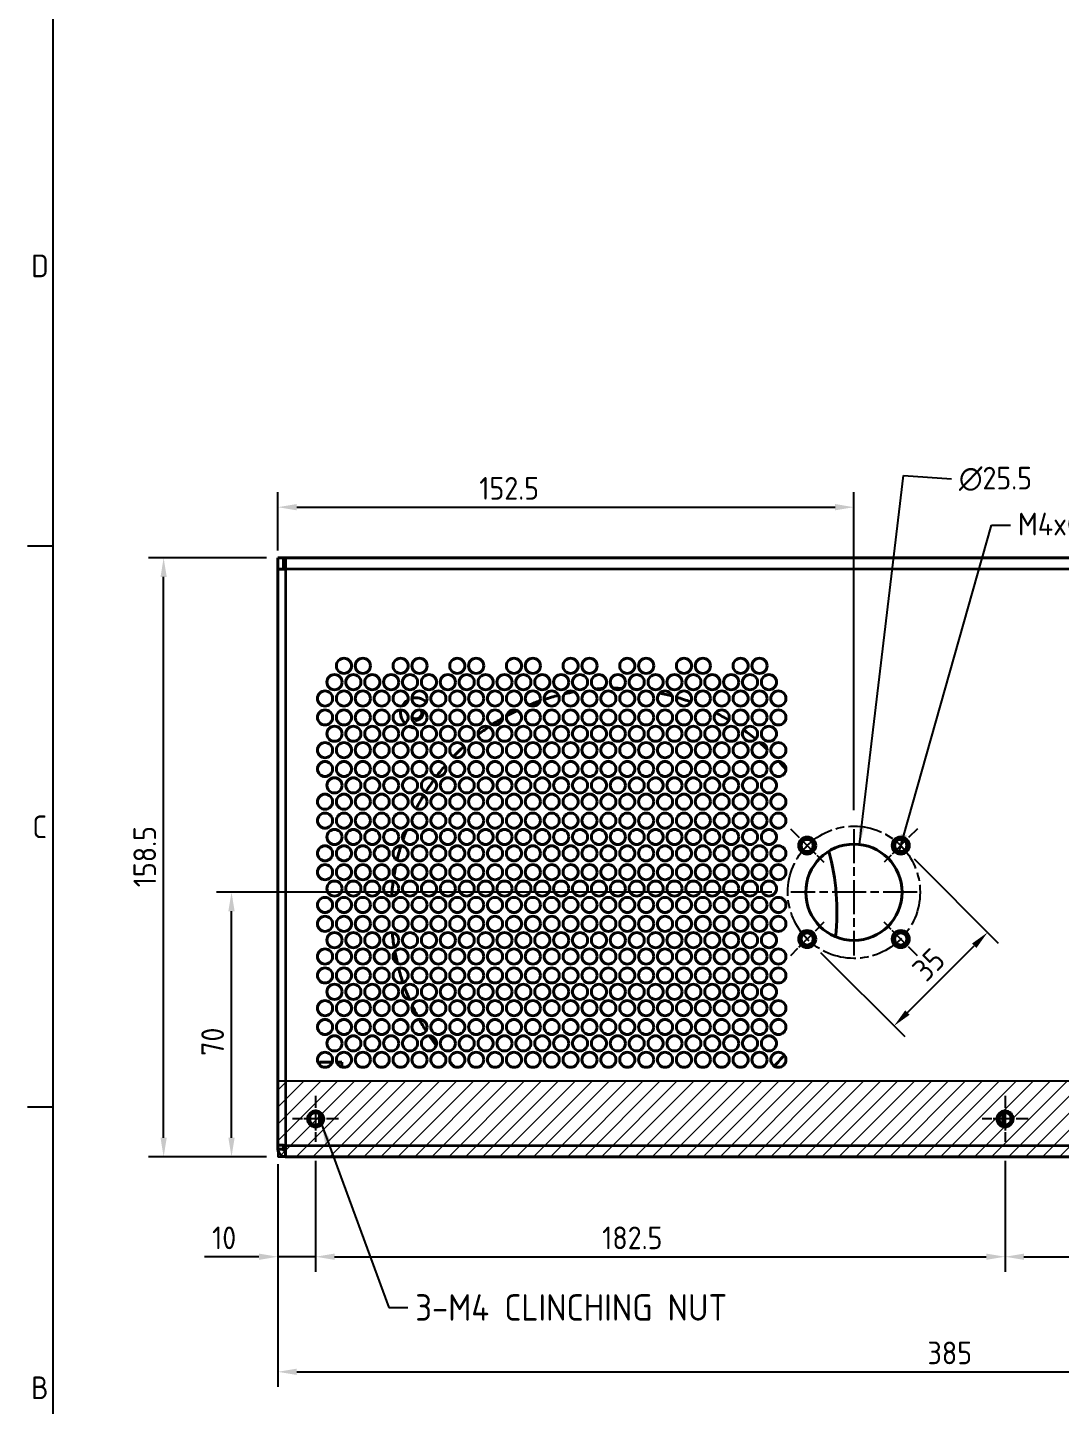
# Model space of a CAD drawing. Header units: millimetres. Extents: x 0 to 1682, y 0 to 1188.
# Drawn here: x 33.2 to 306.6, y 218 to 582.8 of the extents above; entities that cross this region are included whole.
import ezdxf

# ---------------------------------------------------------------- set-up
doc = ezdxf.new("R2010")
doc.units = ezdxf.units.MM
doc.header["$LTSCALE"] = 2
doc.linetypes.add('CHAIN', pattern=[0.3543, 0.2362, -0.0295, 0.0591, -0.0295])
doc.layers.get('0').update_dxf_attribs({"color": 3, "lineweight": 25})
for name, color, linetype, lineweight in [('가시적인 것(ISO)', 3, 'Continuous', 40), ('가시적인 좁은 것(ISO)', 3, 'Continuous', 35), ('경계(ISO)', 7, 'Continuous', 25), ('기호(ISO)', 5, 'Continuous', 25), ('스케치 형상(ISO)', 3, 'Continuous', 25), ('중심 표식(ISO)', 1, 'Continuous', 25), ('중심선(ISO)', 1, 'Continuous', 25), ('치수(ISO)', 2, 'Continuous', 25), ('해치(ISO)', 7, 'Continuous', 18)]:
    doc.layers.add(name, color=color, linetype=linetype, lineweight=lineweight)
doc.styles.add('문자 텍스트_PSTEK_POSCO', font='isocp.shx')
doc.styles.add('치수 텍스트_PSTEK_POSCO', font='isocp.shx')
doc.dimstyles.new('치수_PSTEK_POSCO', dxfattribs={"dimscale": 2, "dimtxt": 3, "dimasz": 2.5, "dimexe": 2, "dimexo": 2.5, "dimgap": 1, "dimtad": 1, "dimrnd": 1e-08, "dimdsep": 46, "dimtxsty": '치수 텍스트_PSTEK_POSCO', "dimcen": 0.09, "dimdle": 10, "dimclrd": 7, "dimclre": 7, "dimclrt": 2, "dimadec": 1, "dimazin": 2, "dimtfac": 1, "dimtmove": 0, "dimatfit": 3, "dimfxl": 0, "dimtolj": 1, "dimlwd": -1, "dimlwe": -1, "dimarcsym": 0})
doc.dimstyles.new('치수_PSTEK_POSCO$7', dxfattribs={"dimscale": 2, "dimtxt": 3, "dimasz": 2.5, "dimexe": 2, "dimexo": 2.5, "dimgap": 1, "dimtad": 1, "dimrnd": 1e-08, "dimdsep": 46, "dimtxsty": '치수 텍스트_PSTEK_POSCO', "dimcen": 0.09, "dimdle": 10, "dimclrd": 7, "dimclre": 7, "dimclrt": 2, "dimadec": 1, "dimazin": 2, "dimtfac": 1, "dimtmove": 0, "dimatfit": 3, "dimfxl": 0, "dimtolj": 1, "dimlwd": -1, "dimlwe": -1, "dimarcsym": 0})

# ---------------------------------------------------------------- blocks, each defined once
blk = doc.blocks.new('경계 Default Border')
at = {"layer": '경계(ISO)'}
for p, q in [((20, 222.75), (16.6, 222.75)), ((20, 148.5), (16.6, 148.5))]:
    blk.add_line(p, q, dxfattribs=at)
at = {"layer": '경계(ISO)', "flags": 128}
blk.add_lwpolyline([(20, 20), (20, 574)], dxfattribs=at)
at = {"layer": '경계(ISO)', "color": 2, "char_height": 3, "attachment_point": 7, "style": '문자 텍스트_PSTEK_POSCO'}
for s, insert in [('D', (17.08, 258.35)), ('C', (17.24, 184.1)), ('B', (17.08, 109.85))]:
    blk.add_mtext(s, dxfattribs=dict(at, insert=insert))
blk = doc.blocks.new('*D53')
at = {"layer": 'Defpoints', "color": 0}
for p in [(251.95, 455.81), (99.45, 439.37), (251.95, 370.62)]:
    blk.add_point(p, dxfattribs=at)
at = {"layer": '치수(ISO)', "color": 7}
for p, q in [((99.45, 444.37), (99.45, 459.81)), ((251.95, 375.62), (251.95, 459.81)), ((104.45, 455.81), (246.95, 455.81))]:
    blk.add_line(p, q, dxfattribs=at)
for points in [[(104.45, 456.65), (104.45, 454.98), (99.45, 455.81)], [(246.95, 456.65), (246.95, 454.98), (251.95, 455.81)]]:
    blk.add_solid(points, dxfattribs=at)
at = {"layer": '치수(ISO)', "color": 2, "insert": (152.77, 460.81), "char_height": 6, "attachment_point": 4, "style": '치수 텍스트_PSTEK_POSCO'}
blk.add_mtext('\\A1;152.5', dxfattribs=at)
blk = doc.blocks.new('*D54')
at = {"layer": 'Defpoints', "color": 0}
for p in [(87.19, 353.87), (235.2, 353.87), (101.45, 283.87)]:
    blk.add_point(p, dxfattribs=at)
at = {"layer": '치수(ISO)', "color": 7}
for p, q in [((230.2, 353.87), (83.19, 353.87)), ((87.19, 288.87), (87.19, 348.87)), ((96.45, 283.87), (83.19, 283.87))]:
    blk.add_line(p, q, dxfattribs=at)
for points in [[(86.36, 348.87), (88.02, 348.87), (87.19, 353.87)], [(86.36, 288.87), (88.02, 288.87), (87.19, 283.87)]]:
    blk.add_solid(points, dxfattribs=at)
at = {"layer": '치수(ISO)', "color": 2, "insert": (82.19, 310.57), "char_height": 6, "attachment_point": 4, "rotation": 90, "style": '치수 텍스트_PSTEK_POSCO'}
blk.add_mtext('\\A1;70', dxfattribs=at)
blk = doc.blocks.new('*D55')
at = {"layer": 'Defpoints', "color": 0}
for p in [(99.45, 286.93), (109.45, 287.77), (109.45, 257.39)]:
    blk.add_point(p, dxfattribs=at)
at = {"layer": '치수(ISO)', "color": 7}
for p, q in [((99.45, 281.93), (99.45, 253.39)), ((109.45, 282.77), (109.45, 253.39)), ((94.45, 257.39), (80.04, 257.39)), ((109.45, 257.39), (99.45, 257.39)), ((114.45, 257.39), (119.45, 257.39))]:
    blk.add_line(p, q, dxfattribs=at)
for points in [[(94.45, 258.22), (94.45, 256.56), (99.45, 257.39)], [(114.45, 258.22), (114.45, 256.56), (109.45, 257.39)]]:
    blk.add_solid(points, dxfattribs=at)
at = {"layer": '치수(ISO)', "color": 2, "insert": (82.04, 262.39), "char_height": 6, "attachment_point": 4, "style": '치수 텍스트_PSTEK_POSCO'}
blk.add_mtext('\\A1;10', dxfattribs=at)
blk = doc.blocks.new('*D56')
at = {"layer": 'Defpoints', "color": 0}
for p in [(109.45, 287.77), (291.95, 287.77), (291.95, 257.39)]:
    blk.add_point(p, dxfattribs=at)
at = {"layer": '치수(ISO)', "color": 7}
for p, q in [((109.45, 282.77), (109.45, 253.39)), ((291.95, 282.77), (291.95, 253.39)), ((114.45, 257.39), (286.95, 257.39))]:
    blk.add_line(p, q, dxfattribs=at)
for points in [[(114.45, 258.22), (114.45, 256.56), (109.45, 257.39)], [(286.95, 258.22), (286.95, 256.56), (291.95, 257.39)]]:
    blk.add_solid(points, dxfattribs=at)
at = {"layer": '치수(ISO)', "color": 2, "insert": (185.29, 262.39), "char_height": 6, "attachment_point": 4, "style": '치수 텍스트_PSTEK_POSCO'}
blk.add_mtext('\\A1;182.5', dxfattribs=at)
blk = doc.blocks.new('*D57')
at = {"layer": 'Defpoints', "color": 0}
for p in [(291.95, 287.77), (474.45, 287.77), (474.45, 257.39)]:
    blk.add_point(p, dxfattribs=at)
at = {"layer": '치수(ISO)', "color": 7}
for p, q in [((291.95, 282.77), (291.95, 253.39)), ((474.45, 282.77), (474.45, 253.39)), ((296.95, 257.39), (469.45, 257.39))]:
    blk.add_line(p, q, dxfattribs=at)
for points in [[(296.95, 258.22), (296.95, 256.56), (291.95, 257.39)], [(469.45, 258.22), (469.45, 256.56), (474.45, 257.39)]]:
    blk.add_solid(points, dxfattribs=at)
at = {"layer": '치수(ISO)', "color": 2, "insert": (367.79, 262.39), "char_height": 6, "attachment_point": 4, "style": '치수 텍스트_PSTEK_POSCO'}
blk.add_mtext('\\A1;182.5', dxfattribs=at)
blk = doc.blocks.new('*D59')
at = {"layer": 'Defpoints', "color": 0}
for p in [(99.45, 286.93), (484.45, 286.93), (484.45, 226.93)]:
    blk.add_point(p, dxfattribs=at)
at = {"layer": '치수(ISO)', "color": 7}
for p, q in [((99.45, 281.93), (99.45, 222.93)), ((484.45, 281.93), (484.45, 222.93)), ((104.45, 226.93), (479.45, 226.93))]:
    blk.add_line(p, q, dxfattribs=at)
for points in [[(104.45, 227.77), (104.45, 226.1), (99.45, 226.93)], [(479.45, 227.77), (479.45, 226.1), (484.45, 226.93)]]:
    blk.add_solid(points, dxfattribs=at)
at = {"layer": '치수(ISO)', "color": 2, "insert": (271.42, 231.93), "char_height": 6, "attachment_point": 4, "style": '치수 텍스트_PSTEK_POSCO'}
blk.add_mtext('\\A1;385', dxfattribs=at)
blk = doc.blocks.new('*D61')
at = {"layer": 'Defpoints', "color": 0}
for p in [(69.22, 442.37), (101.45, 442.37), (101.45, 283.87)]:
    blk.add_point(p, dxfattribs=at)
at = {"layer": '치수(ISO)', "color": 7}
for p, q in [((96.45, 442.37), (65.22, 442.37)), ((69.22, 288.87), (69.22, 437.37)), ((96.45, 283.87), (65.22, 283.87))]:
    blk.add_line(p, q, dxfattribs=at)
for points in [[(68.39, 437.37), (70.05, 437.37), (69.22, 442.37)], [(68.39, 288.87), (70.05, 288.87), (69.22, 283.87)]]:
    blk.add_solid(points, dxfattribs=at)
at = {"layer": '치수(ISO)', "color": 2, "insert": (64.22, 355.2), "char_height": 6, "attachment_point": 4, "rotation": 90, "style": '치수 텍스트_PSTEK_POSCO'}
blk.add_mtext('\\A1;158.5', dxfattribs=at)
blk = doc.blocks.new('*D98')
at = {"layer": 'Defpoints', "color": 0}
for p in [(264.32, 366.25), (287.32, 343.25), (239.57, 341.5)]:
    blk.add_point(p, dxfattribs=at)
at = {"layer": '치수(ISO)', "color": 7}
for p, q in [((267.86, 362.71), (290.15, 340.42)), ((266.1, 322.04), (283.78, 339.71)), ((243.11, 337.96), (265.4, 315.67))]:
    blk.add_line(p, q, dxfattribs=at)
for points in [[(283.19, 340.3), (284.37, 339.13), (287.32, 343.25)], [(265.52, 322.63), (266.69, 321.45), (262.57, 318.5)]]:
    blk.add_solid(points, dxfattribs=at)
at = {"layer": '치수(ISO)', "color": 2, "insert": (268.99, 331.99), "char_height": 6, "attachment_point": 4, "rotation": 45, "style": '치수 텍스트_PSTEK_POSCO'}
blk.add_mtext('\\A1;35', dxfattribs=at)

msp = doc.modelspace()

# ---------------------------------------------------------------- hatches: boundary and pattern name
at = {"layer": '해치(ISO)'}
h = msp.add_hatch(dxfattribs=at)
h.set_pattern_fill('ANSI31', color=1, scale=25.4, style=0)
h.set_pattern_definition([(45, (0, 0), (-2.245064, 2.245064), [])])
h.paths.add_polyline_path([(99.448, 283.871), (484.448, 283.871), (484.448, 303.871), (99.448, 303.871)])

# ---------------------------------------------------------------- linework, layer by layer
at = {"layer": '가시적인 것(ISO)'}
for p, q in [((99.448, 442.371), (100.948, 442.371)), ((99.448, 439.371), (99.448, 442.371)), ((100.948, 442.371), (101.448, 442.371)), ((100.948, 442.371), (100.948, 439.371)), ((101.448, 442.371), (482.448, 442.371)), ((101.448, 442.371), (101.448, 439.371)), ((99.448, 439.371), (101.448, 439.371)), ((99.448, 286.932), (99.448, 439.371)), ((100.948, 440.871), (101.448, 440.871)), ((101.448, 440.371), (100.948, 440.371)), ((110.498, 308.871), (113.833, 308.871)), ((110.498, 308.164), (110.498, 308.871)), ((115.064, 308.871), (116.398, 308.871)), ((116.398, 307.618), (116.398, 308.871)), ((110.498, 292.636), (110.498, 295.106)), ((291.398, 292.346), (291.398, 295.396)), ((99.448, 286.932), (99.448, 285.871)), ((100.948, 285.871), (99.448, 285.871)), ((100.948, 285.871), (100.948, 286.881)), ((101.448, 283.871), (101.448, 286.871)), ((482.448, 283.871), (101.448, 283.871))]:
    msp.add_line(p, q, dxfattribs=at)
for centre, radius in [((116.948, 413.821), 2), ((121.948, 413.821), 2), ((131.948, 413.821), 2), ((136.948, 413.821), 2), ((146.948, 413.821), 2), ((151.948, 413.821), 2), ((161.948, 413.821), 2), ((166.948, 413.821), 2), ((176.948, 413.821), 2), ((181.948, 413.821), 2), ((191.948, 413.821), 2), ((196.948, 413.821), 2), ((206.948, 413.821), 2), ((211.948, 413.821), 2), ((221.948, 413.821), 2), ((226.948, 413.821), 2), ((114.448, 409.491), 2), ((119.448, 409.491), 2), ((124.448, 409.491), 2), ((129.448, 409.491), 2), ((134.448, 409.491), 2), ((139.448, 409.491), 2), ((144.448, 409.491), 2), ((149.448, 409.491), 2), ((154.448, 409.491), 2), ((159.448, 409.491), 2), ((164.448, 409.491), 2), ((169.448, 409.491), 2), ((174.448, 409.491), 2), ((179.448, 409.491), 2), ((184.448, 409.491), 2), ((189.448, 409.491), 2), ((194.448, 409.491), 2), ((199.448, 409.491), 2), ((204.448, 409.491), 2), ((209.448, 409.491), 2), ((214.448, 409.491), 2), ((219.448, 409.491), 2), ((224.448, 409.491), 2), ((229.448, 409.491), 2), ((111.948, 405.161), 2), ((116.948, 405.161), 2), ((121.948, 405.161), 2), ((126.948, 405.161), 2), ((131.948, 405.161), 2), ((136.948, 405.161), 2), ((141.948, 405.161), 2), ((146.948, 405.161), 2), ((151.948, 405.161), 2), ((156.948, 405.161), 2), ((161.948, 405.161), 2), ((166.948, 405.161), 2), ((171.948, 405.161), 2), ((176.948, 405.161), 2), ((181.948, 405.161), 2), ((186.948, 405.161), 2), ((191.948, 405.161), 2), ((196.948, 405.161), 2), ((201.948, 405.161), 2), ((206.948, 405.161), 2), ((211.948, 405.161), 2), ((216.948, 405.161), 2), ((221.948, 405.161), 2), ((226.948, 405.161), 2), ((231.948, 405.161), 2), ((111.948, 400.161), 2), ((116.948, 400.161), 2), ((121.948, 400.161), 2), ((126.948, 400.161), 2), ((131.948, 400.161), 2), ((136.948, 400.161), 2), ((141.948, 400.161), 2), ((146.948, 400.161), 2), ((151.948, 400.161), 2), ((156.948, 400.161), 2), ((161.948, 400.161), 2), ((166.948, 400.161), 2), ((171.948, 400.161), 2), ((176.948, 400.161), 2), ((181.948, 400.161), 2), ((186.948, 400.161), 2), ((191.948, 400.161), 2), ((196.948, 400.161), 2), ((201.948, 400.161), 2), ((206.948, 400.161), 2), ((211.948, 400.161), 2), ((216.948, 400.161), 2), ((221.948, 400.161), 2), ((226.948, 400.161), 2), ((231.948, 400.161), 2), ((114.448, 395.831), 2), ((119.448, 395.831), 2), ((124.448, 395.831), 2), ((129.448, 395.831), 2), ((134.448, 395.831), 2), ((139.448, 395.831), 2), ((144.448, 395.831), 2), ((149.448, 395.831), 2), ((154.448, 395.831), 2), ((159.448, 395.831), 2), ((164.448, 395.831), 2), ((169.448, 395.831), 2), ((174.448, 395.831), 2), ((179.448, 395.831), 2), ((184.448, 395.831), 2), ((189.448, 395.831), 2), ((194.448, 395.831), 2), ((199.448, 395.831), 2), ((204.448, 395.831), 2), ((209.448, 395.831), 2), ((214.448, 395.831), 2), ((219.448, 395.831), 2), ((224.448, 395.831), 2), ((229.448, 395.831), 2), ((111.948, 391.501), 2), ((116.948, 391.501), 2), ((121.948, 391.501), 2), ((126.948, 391.501), 2), ((131.948, 391.501), 2), ((136.948, 391.501), 2), ((141.948, 391.501), 2), ((146.948, 391.501), 2), ((151.948, 391.501), 2), ((156.948, 391.501), 2), ((161.948, 391.501), 2), ((166.948, 391.501), 2), ((171.948, 391.501), 2), ((176.948, 391.501), 2), ((181.948, 391.501), 2), ((186.948, 391.501), 2), ((191.948, 391.501), 2), ((196.948, 391.501), 2), ((201.948, 391.501), 2), ((206.948, 391.501), 2), ((211.948, 391.501), 2), ((216.948, 391.501), 2), ((221.948, 391.501), 2), ((226.948, 391.501), 2), ((231.948, 391.501), 2), ((111.948, 386.501), 2), ((116.948, 386.501), 2), ((121.948, 386.501), 2), ((126.948, 386.501), 2), ((131.948, 386.501), 2), ((136.948, 386.501), 2), ((141.948, 386.501), 2), ((146.948, 386.501), 2), ((151.948, 386.501), 2), ((156.948, 386.501), 2), ((161.948, 386.501), 2), ((166.948, 386.501), 2), ((171.948, 386.501), 2), ((176.948, 386.501), 2), ((181.948, 386.501), 2), ((186.948, 386.501), 2), ((191.948, 386.501), 2), ((196.948, 386.501), 2), ((201.948, 386.501), 2), ((206.948, 386.501), 2), ((211.948, 386.501), 2), ((216.948, 386.501), 2), ((221.948, 386.501), 2), ((226.948, 386.501), 2), ((231.948, 386.501), 2), ((114.448, 382.171), 2), ((119.448, 382.171), 2), ((124.448, 382.171), 2), ((129.448, 382.171), 2), ((134.448, 382.171), 2), ((139.448, 382.171), 2), ((144.448, 382.171), 2), ((149.448, 382.171), 2), ((154.448, 382.171), 2), ((159.448, 382.171), 2), ((164.448, 382.171), 2), ((169.448, 382.171), 2), ((174.448, 382.171), 2), ((179.448, 382.171), 2), ((184.448, 382.171), 2), ((189.448, 382.171), 2), ((194.448, 382.171), 2), ((199.448, 382.171), 2), ((204.448, 382.171), 2), ((209.448, 382.171), 2), ((214.448, 382.171), 2), ((219.448, 382.171), 2), ((224.448, 382.171), 2), ((229.448, 382.171), 2), ((111.948, 377.841), 2), ((116.948, 377.841), 2), ((121.948, 377.841), 2), ((126.948, 377.841), 2), ((131.948, 377.841), 2), ((136.948, 377.841), 2), ((141.948, 377.841), 2), ((146.948, 377.841), 2), ((151.948, 377.841), 2), ((156.948, 377.841), 2), ((161.948, 377.841), 2), ((166.948, 377.841), 2), ((171.948, 377.841), 2), ((176.948, 377.841), 2), ((181.948, 377.841), 2), ((186.948, 377.841), 2), ((191.948, 377.841), 2), ((196.948, 377.841), 2), ((201.948, 377.841), 2), ((206.948, 377.841), 2), ((211.948, 377.841), 2), ((216.948, 377.841), 2), ((221.948, 377.841), 2), ((226.948, 377.841), 2), ((231.948, 377.841), 2), ((111.948, 372.841), 2), ((116.948, 372.841), 2), ((121.948, 372.841), 2), ((126.948, 372.841), 2), ((131.948, 372.841), 2), ((136.948, 372.841), 2), ((141.948, 372.841), 2), ((146.948, 372.841), 2), ((151.948, 372.841), 2), ((156.948, 372.841), 2), ((161.948, 372.841), 2), ((166.948, 372.841), 2), ((171.948, 372.841), 2), ((176.948, 372.841), 2), ((181.948, 372.841), 2), ((186.948, 372.841), 2), ((191.948, 372.841), 2), ((196.948, 372.841), 2), ((201.948, 372.841), 2), ((206.948, 372.841), 2), ((211.948, 372.841), 2), ((216.948, 372.841), 2), ((221.948, 372.841), 2), ((226.948, 372.841), 2), ((231.948, 372.841), 2), ((114.448, 368.511), 2), ((119.448, 368.511), 2), ((124.448, 368.511), 2), ((129.448, 368.511), 2), ((134.448, 368.511), 2), ((139.448, 368.511), 2), ((144.448, 368.511), 2), ((149.448, 368.511), 2), ((154.448, 368.511), 2), ((159.448, 368.511), 2), ((164.448, 368.511), 2), ((169.448, 368.511), 2), ((174.448, 368.511), 2), ((179.448, 368.511), 2), ((184.448, 368.511), 2), ((189.448, 368.511), 2), ((194.448, 368.511), 2), ((199.448, 368.511), 2), ((204.448, 368.511), 2), ((209.448, 368.511), 2), ((214.448, 368.511), 2), ((219.448, 368.511), 2), ((224.448, 368.511), 2), ((229.448, 368.511), 2), ((239.574, 366.246), 2.25), ((264.323, 366.246), 2.25), ((111.948, 364.181), 2), ((116.948, 364.181), 2), ((121.948, 364.181), 2), ((126.948, 364.181), 2), ((131.948, 364.181), 2), ((136.948, 364.181), 2), ((141.948, 364.181), 2), ((146.948, 364.181), 2), ((151.948, 364.181), 2), ((156.948, 364.181), 2), ((161.948, 364.181), 2), ((166.948, 364.181), 2), ((171.948, 364.181), 2), ((176.948, 364.181), 2), ((181.948, 364.181), 2), ((186.948, 364.181), 2), ((191.948, 364.181), 2), ((196.948, 364.181), 2), ((201.948, 364.181), 2), ((206.948, 364.181), 2), ((211.948, 364.181), 2), ((216.948, 364.181), 2), ((221.948, 364.181), 2), ((226.948, 364.181), 2), ((231.948, 364.181), 2), ((239.574, 366.246), 1.621), ((251.948, 353.871), 12.75), ((264.323, 366.246), 1.621), ((111.948, 359.181), 2), ((116.948, 359.181), 2), ((121.948, 359.181), 2), ((126.948, 359.181), 2), ((131.948, 359.181), 2), ((136.948, 359.181), 2), ((141.948, 359.181), 2), ((146.948, 359.181), 2), ((151.948, 359.181), 2), ((156.948, 359.181), 2), ((161.948, 359.181), 2), ((166.948, 359.181), 2), ((171.948, 359.181), 2), ((176.948, 359.181), 2), ((181.948, 359.181), 2), ((186.948, 359.181), 2), ((191.948, 359.181), 2), ((196.948, 359.181), 2), ((201.948, 359.181), 2), ((206.948, 359.181), 2), ((211.948, 359.181), 2), ((216.948, 359.181), 2), ((221.948, 359.181), 2), ((226.948, 359.181), 2), ((231.948, 359.181), 2), ((114.448, 354.851), 2), ((119.448, 354.851), 2), ((124.448, 354.851), 2), ((129.448, 354.851), 2), ((134.448, 354.851), 2), ((139.448, 354.851), 2), ((144.448, 354.851), 2), ((149.448, 354.851), 2), ((154.448, 354.851), 2), ((159.448, 354.851), 2), ((164.448, 354.851), 2), ((169.448, 354.851), 2), ((174.448, 354.851), 2), ((179.448, 354.851), 2), ((184.448, 354.851), 2), ((189.448, 354.851), 2), ((194.448, 354.851), 2), ((199.448, 354.851), 2), ((204.448, 354.851), 2), ((209.448, 354.851), 2), ((214.448, 354.851), 2), ((219.448, 354.851), 2), ((224.448, 354.851), 2), ((229.448, 354.851), 2), ((111.948, 350.521), 2), ((116.948, 350.521), 2), ((121.948, 350.521), 2), ((126.948, 350.521), 2), ((131.948, 350.521), 2), ((136.948, 350.521), 2), ((141.948, 350.521), 2), ((146.948, 350.521), 2), ((151.948, 350.521), 2), ((156.948, 350.521), 2), ((161.948, 350.521), 2), ((166.948, 350.521), 2), ((171.948, 350.521), 2), ((176.948, 350.521), 2), ((181.948, 350.521), 2), ((186.948, 350.521), 2), ((191.948, 350.521), 2), ((196.948, 350.521), 2), ((201.948, 350.521), 2), ((206.948, 350.521), 2), ((211.948, 350.521), 2), ((216.948, 350.521), 2), ((221.948, 350.521), 2), ((226.948, 350.521), 2), ((231.948, 350.521), 2), ((111.948, 345.521), 2), ((116.948, 345.521), 2), ((121.948, 345.521), 2), ((126.948, 345.521), 2), ((131.948, 345.521), 2), ((136.948, 345.521), 2), ((141.948, 345.521), 2), ((146.948, 345.521), 2), ((151.948, 345.521), 2), ((156.948, 345.521), 2), ((161.948, 345.521), 2), ((166.948, 345.521), 2), ((171.948, 345.521), 2), ((176.948, 345.521), 2), ((181.948, 345.521), 2), ((186.948, 345.521), 2), ((191.948, 345.521), 2), ((196.948, 345.521), 2), ((201.948, 345.521), 2), ((206.948, 345.521), 2), ((211.948, 345.521), 2), ((216.948, 345.521), 2), ((221.948, 345.521), 2), ((226.948, 345.521), 2), ((231.948, 345.521), 2), ((114.448, 341.191), 2), ((119.448, 341.191), 2), ((124.448, 341.191), 2), ((129.448, 341.191), 2), ((134.448, 341.191), 2), ((139.448, 341.191), 2), ((144.448, 341.191), 2), ((149.448, 341.191), 2), ((154.448, 341.191), 2), ((159.448, 341.191), 2), ((164.448, 341.191), 2), ((169.448, 341.191), 2), ((174.448, 341.191), 2), ((179.448, 341.191), 2), ((184.448, 341.191), 2), ((189.448, 341.191), 2), ((194.448, 341.191), 2), ((199.448, 341.191), 2), ((204.448, 341.191), 2), ((209.448, 341.191), 2), ((214.448, 341.191), 2), ((219.448, 341.191), 2), ((224.448, 341.191), 2), ((229.448, 341.191), 2), ((239.574, 341.497), 2.25), ((239.574, 341.497), 1.621), ((264.323, 341.497), 2.25), ((264.323, 341.497), 1.621), ((111.948, 336.861), 2), ((116.948, 336.861), 2), ((121.948, 336.861), 2), ((126.948, 336.861), 2), ((131.948, 336.861), 2), ((136.948, 336.861), 2), ((141.948, 336.861), 2), ((146.948, 336.861), 2), ((151.948, 336.861), 2), ((156.948, 336.861), 2), ((161.948, 336.861), 2), ((166.948, 336.861), 2), ((171.948, 336.861), 2), ((176.948, 336.861), 2), ((181.948, 336.861), 2), ((186.948, 336.861), 2), ((191.948, 336.861), 2), ((196.948, 336.861), 2), ((201.948, 336.861), 2), ((206.948, 336.861), 2), ((211.948, 336.861), 2), ((216.948, 336.861), 2), ((221.948, 336.861), 2), ((226.948, 336.861), 2), ((231.948, 336.861), 2), ((111.948, 331.861), 2), ((116.948, 331.861), 2), ((121.948, 331.861), 2), ((126.948, 331.861), 2), ((131.948, 331.861), 2), ((136.948, 331.861), 2), ((141.948, 331.861), 2), ((146.948, 331.861), 2), ((151.948, 331.861), 2), ((156.948, 331.861), 2), ((161.948, 331.861), 2), ((166.948, 331.861), 2), ((171.948, 331.861), 2), ((176.948, 331.861), 2), ((181.948, 331.861), 2), ((186.948, 331.861), 2), ((191.948, 331.861), 2), ((196.948, 331.861), 2), ((201.948, 331.861), 2), ((206.948, 331.861), 2), ((211.948, 331.861), 2), ((216.948, 331.861), 2), ((221.948, 331.861), 2), ((226.948, 331.861), 2), ((231.948, 331.861), 2), ((114.448, 327.531), 2), ((119.448, 327.531), 2), ((124.448, 327.531), 2), ((129.448, 327.531), 2), ((134.448, 327.531), 2), ((139.448, 327.531), 2), ((144.448, 327.531), 2), ((149.448, 327.531), 2), ((154.448, 327.531), 2), ((159.448, 327.531), 2), ((164.448, 327.531), 2), ((169.448, 327.531), 2), ((174.448, 327.531), 2), ((179.448, 327.531), 2), ((184.448, 327.531), 2), ((189.448, 327.531), 2), ((194.448, 327.531), 2), ((199.448, 327.531), 2), ((204.448, 327.531), 2), ((209.448, 327.531), 2), ((214.448, 327.531), 2), ((219.448, 327.531), 2), ((224.448, 327.531), 2), ((229.448, 327.531), 2), ((111.948, 323.201), 2), ((116.948, 323.201), 2), ((121.948, 323.201), 2), ((126.948, 323.201), 2), ((131.948, 323.201), 2), ((136.948, 323.201), 2), ((141.948, 323.201), 2), ((146.948, 323.201), 2), ((151.948, 323.201), 2), ((156.948, 323.201), 2), ((161.948, 323.201), 2), ((166.948, 323.201), 2), ((171.948, 323.201), 2), ((176.948, 323.201), 2), ((181.948, 323.201), 2), ((186.948, 323.201), 2), ((191.948, 323.201), 2), ((196.948, 323.201), 2), ((201.948, 323.201), 2), ((206.948, 323.201), 2), ((211.948, 323.201), 2), ((216.948, 323.201), 2), ((221.948, 323.201), 2), ((226.948, 323.201), 2), ((231.948, 323.201), 2), ((111.948, 318.201), 2), ((116.948, 318.201), 2), ((121.948, 318.201), 2), ((126.948, 318.201), 2), ((131.948, 318.201), 2), ((136.948, 318.201), 2), ((141.948, 318.201), 2), ((146.948, 318.201), 2), ((151.948, 318.201), 2), ((156.948, 318.201), 2), ((161.948, 318.201), 2), ((166.948, 318.201), 2), ((171.948, 318.201), 2), ((176.948, 318.201), 2), ((181.948, 318.201), 2), ((186.948, 318.201), 2), ((191.948, 318.201), 2), ((196.948, 318.201), 2), ((201.948, 318.201), 2), ((206.948, 318.201), 2), ((211.948, 318.201), 2), ((216.948, 318.201), 2), ((221.948, 318.201), 2), ((226.948, 318.201), 2), ((231.948, 318.201), 2), ((114.448, 313.871), 2), ((119.448, 313.871), 2), ((124.448, 313.871), 2), ((129.448, 313.871), 2), ((134.448, 313.871), 2), ((139.448, 313.871), 2), ((144.448, 313.871), 2), ((149.448, 313.871), 2), ((154.448, 313.871), 2), ((159.448, 313.871), 2), ((164.448, 313.871), 2), ((169.448, 313.871), 2), ((174.448, 313.871), 2), ((179.448, 313.871), 2), ((184.448, 313.871), 2), ((189.448, 313.871), 2), ((194.448, 313.871), 2), ((199.448, 313.871), 2), ((204.448, 313.871), 2), ((209.448, 313.871), 2), ((214.448, 313.871), 2), ((219.448, 313.871), 2), ((224.448, 313.871), 2), ((229.448, 313.871), 2), ((111.948, 309.541), 2), ((116.948, 309.541), 2), ((121.948, 309.541), 2), ((126.948, 309.541), 2), ((131.948, 309.541), 2), ((136.948, 309.541), 2), ((141.948, 309.541), 2), ((146.948, 309.541), 2), ((151.948, 309.541), 2), ((156.948, 309.541), 2), ((161.948, 309.541), 2), ((166.948, 309.541), 2), ((171.948, 309.541), 2), ((176.948, 309.541), 2), ((181.948, 309.541), 2), ((186.948, 309.541), 2), ((191.948, 309.541), 2), ((196.948, 309.541), 2), ((201.948, 309.541), 2), ((206.948, 309.541), 2), ((211.948, 309.541), 2), ((216.948, 309.541), 2), ((221.948, 309.541), 2), ((226.948, 309.541), 2), ((231.948, 309.541), 2), ((109.448, 293.871), 2.1), ((109.448, 293.871), 1.621), ((291.948, 293.871), 2.1), ((291.948, 293.871), 1.621)]:
    msp.add_circle(centre, radius, dxfattribs=at)
for centre, radius, start, end in [((135.948, 401.371), 4, 45.98769, 104.45285), ((188.448, 348.871), 59, 104.41776, 108.25645), ((188.448, 348.871), 59, 100.29941, 102.79362), ((188.448, 348.871), 59, 92.85187, 94.69877), ((188.448, 348.871), 59, 87.94218, 90.16739), ((188.448, 348.871), 59, 83.79996, 84.89491), ((188.448, 348.871), 59, 74.88474, 78.14213), ((188.448, 348.871), 59, 69.88384, 73.72928), ((135.948, 401.371), 4, 168.63166, 225.03005), ((135.948, 401.371), 4, 120.49054, 152.59678), ((135.948, 401.371), 1.621, 231.95617, 27.18351), ((188.448, 348.871), 59, 115.80604, 118.84191), ((188.448, 348.871), 59, 109.40898, 112.39992), ((188.448, 348.871), 59, 67.26522, 67.4157), ((188.448, 348.871), 59, 59.01859, 62.8626), ((135.948, 401.371), 4, 243.02619, 266.67371), ((188.448, 348.871), 59, 124.22218, 127.58867), ((188.448, 348.871), 59, 120.01119, 123.10142), ((188.448, 348.871), 59, 50.59349, 54.45825), ((188.448, 348.871), 59, 132.35617, 136.10467), ((188.448, 348.871), 59, 46.68021, 49.14826), ((188.448, 348.871), 59, 43.84287, 44.99958), ((188.448, 348.871), 59, 139.25852, 142.77854), ((188.448, 348.871), 59, 39.54114, 42.18214), ((188.448, 348.871), 59, 143.87659, 147.72415), ((188.448, 348.871), 59, 148.70229, 152.58016), ((188.448, 348.871), 59, 158.75694, 161.27003), ((188.448, 348.871), 59, 162.94131, 166.73555), ((188.448, 348.871), 59, 353.40627, 15.59811), ((188.448, 348.871), 59, 168.43542, 170.88169), ((188.448, 348.871), 59, 172.29735, 176.12761), ((188.448, 348.871), 59, 185.54312, 189.28984), ((188.448, 348.871), 59, 190.45862, 193.54249), ((188.448, 348.871), 59, 194.81283, 198.69731), ((188.448, 348.871), 59, 199.83309, 203.29331), ((188.448, 348.871), 59, 205.1464, 207.84114), ((188.448, 348.871), 59, 209.07474, 212.47566), ((188.448, 348.871), 59, 214.01149, 217.0637), ((188.448, 348.871), 59, 219.63466, 220.81494), ((188.448, 348.871), 59, 315.96504, 319.79919), ((188.448, 348.871), 59, 222.65297, 224.27149)]:
    msp.add_arc(centre, radius, start, end, dxfattribs=at)
for points in [[(101.448, 286.871), (100.663, 286.886), (99.902, 286.902), (99.601, 286.917), (99.5, 286.922), (99.448, 286.927), (99.448, 286.932)], [(99.448, 285.871), (99.448, 285.086), (99.957, 284.325), (100.682, 284.024), (100.924, 283.923), (101.186, 283.871), (101.448, 283.871)]]:
    msp.add_open_spline(points, degree=3, knots=[0, 0, 0, 0, 1.1774531, 1.1774531, 1.1774531, 1.5707963, 1.5707963, 1.5707963, 1.5707963], dxfattribs=at)
for points in [[(100.948, 286.042), (101.111, 285.985), (101.28, 285.928), (101.448, 285.871)], [(101.448, 285.371), (101.186, 285.371), (100.948, 285.609), (100.948, 285.871)], [(101.448, 285.871), (101.199, 286.208), (100.971, 286.544), (100.95, 286.881)]]:
    msp.add_open_spline(points, degree=3, dxfattribs=at)
at = {"layer": '가시적인 좁은 것(ISO)'}
for p, q in [((101.448, 439.371), (101.448, 286.871)), ((482.448, 439.371), (101.448, 439.371)), ((101.448, 286.871), (482.448, 286.871))]:
    msp.add_line(p, q, dxfattribs=at)
for centre, start, end in [((135.948, 401.371), 260, 16.46439), ((135.948, 401.371), 63.71949, 86.72106), ((239.574, 366.246), 190, 100), ((264.323, 366.246), 190, 100), ((239.574, 341.497), 190, 100), ((264.323, 341.497), 190, 100), ((109.448, 293.871), 190, 100), ((291.948, 293.871), 190, 100)]:
    msp.add_arc(centre, 2, start, end, dxfattribs=at)
at = {"layer": '스케치 형상(ISO)'}
for p, q in [((484.448, 303.871), (99.448, 303.871)), ((99.448, 303.871), (99.448, 283.871)), ((99.448, 283.871), (484.448, 283.871))]:
    msp.add_line(p, q, dxfattribs=at)
at = {"layer": '중심 표식(ISO)', "linetype": 'CHAIN', "ltscale": 6.944946}
for p, q in [((235.154, 370.665), (243.993, 361.826)), ((268.742, 370.665), (259.903, 361.826)), ((243.993, 345.916), (235.154, 337.077)), ((268.742, 337.077), (259.903, 345.916))]:
    msp.add_line(p, q, dxfattribs=at)
at = {"layer": '중심 표식(ISO)', "linetype": 'CHAIN', "ltscale": 19.051651}
for p, q in [((251.948, 370.621), (251.948, 337.121)), ((268.698, 353.871), (235.198, 353.871))]:
    msp.add_line(p, q, dxfattribs=at)
at = {"layer": '중심 표식(ISO)', "linetype": 'CHAIN', "ltscale": 6.778265}
for p, q in [((109.448, 299.971), (109.448, 287.771)), ((291.948, 299.971), (291.948, 287.771)), ((115.548, 293.871), (103.348, 293.871)), ((298.048, 293.871), (285.848, 293.871))]:
    msp.add_line(p, q, dxfattribs=at)
at = {"layer": '중심선(ISO)', "linetype": 'CHAIN', "ltscale": 19.051651}
msp.add_circle((251.948, 353.871), 17.5, dxfattribs=at)

# ---------------------------------------------------------------- block references
at = {"xscale": 2, "yscale": 2, "zscale": 2}
msp.add_blockref('경계 Default Border', (0, 0), dxfattribs=at)

# ---------------------------------------------------------------- texts
at = {"layer": '기호(ISO)', "color": 2, "char_height": 6, "attachment_point": 4, "line_spacing_factor": 0.525, "style": '치수 텍스트_PSTEK_POSCO'}
for s, insert, width in [('{\\fisocp|b0|i0;\\H6.0000;\\fAIGDT|b0|i0;\\H6.0000;n\\fisocp|b0|i0;\\H6.0000;25.5 }', (279.747, 463.307), 25.65013), ('{M4x0.7 CLINCHING NUT(내부)}', (295.365, 451.031), 112.99481)]:
    msp.add_mtext(s, dxfattribs=dict(at, insert=insert, width=width))
at = {"layer": '기호(ISO)', "color": 2, "insert": (135.829, 243.961), "char_height": 7, "width": 94.91299, "attachment_point": 4, "style": '치수 텍스트_PSTEK_POSCO'}
msp.add_mtext('{\\fISOCP|b0|i0;\\H7.0000;3-M4 CLINCHING NUT}', dxfattribs=at)

# ---------------------------------------------------------------- dimensions: what is measured, and where the dimension line sits
at = {"layer": '치수(ISO)', "color": 7}
for base, p1, p2, picture, middle in [((251.948, 455.812), (99.448, 439.371), (251.948, 370.621), '*D53', (160.698, 455.812)), ((484.448, 226.932), (99.448, 286.932), (484.448, 286.932), '*D59', (276.948, 226.932))]:
    dim = msp.add_linear_dim(base=base, p1=p1, p2=p2, dimstyle='치수_PSTEK_POSCO', override={"dimdec": 2, "dimtp": 0, "dimtm": 0, "dimtdec": 2, "dimtofl": 0, "dimatfit": 1}, dxfattribs=at)
    dim.commit()
    dim.dimension.update_dxf_attribs({"geometry": picture, "text_midpoint": middle, "dimtype": 160})
for base, p1, p2, angle, override, picture, middle in [((69.221, 442.371), (101.448, 283.871), (101.448, 442.371), 90, {"dimdec": 2, "dimtp": 0, "dimtm": 0, "dimtdec": 2, "dimtofl": 0, "dimatfit": 1}, '*D61', (69.221, 363.121)), ((287.318, 343.25), (239.574, 341.497), (264.323, 366.246), 225, {"dimdec": 2, "dimtp": 0, "dimtm": 0, "dimtdec": 2, "dimtofl": 0, "dimatfit": 1}, '*D98', (274.944, 330.876)), ((87.191, 353.871), (101.448, 283.871), (235.198, 353.871), 90, {"dimdec": 2, "dimtp": 0, "dimtm": 0, "dimtdec": 2, "dimtofl": 0, "dimatfit": 1}, '*D54', (87.191, 313.871)), ((109.448, 257.391), (99.448, 286.932), (109.448, 287.771), 180, {"dimdec": 2, "dimtp": 0, "dimtm": 0, "dimtdec": 2, "dimtofl": 1, "dimatfit": 1}, '*D55', (84.746, 257.391)), ((291.948, 257.391), (109.448, 287.771), (291.948, 287.771), 180, {"dimdec": 2, "dimtp": 0, "dimtm": 0, "dimtdec": 2, "dimtofl": 0, "dimatfit": 1}, '*D56', (193.218, 257.391)), ((474.448, 257.391), (291.948, 287.771), (474.448, 287.771), 180, {"dimdec": 2, "dimtp": 0, "dimtm": 0, "dimtdec": 2, "dimtofl": 0, "dimatfit": 1}, '*D57', (375.718, 257.391))]:
    dim = msp.add_linear_dim(base=base, p1=p1, p2=p2, angle=angle, dimstyle='치수_PSTEK_POSCO', override=override, dxfattribs=at)
    dim.commit()
    dim.dimension.update_dxf_attribs({"geometry": picture, "text_midpoint": middle, "dimtype": 160})

# ---------------------------------------------------------------- leaders
at = {"layer": '기호(ISO)', "color": 7, "annotation_type": 0, "has_hookline": 1, "hookline_direction": 0}
for points, text_width in [([(253.455, 366.532), (265.081, 464.194), (277.747, 463.307)], 21.547), ([(263.805, 364.314), (288.365, 451.031), (293.365, 451.031)], 98.56), ([(110.993, 292.448), (128.829, 243.961), (133.829, 243.961)], 92.567)]:
    msp.add_leader(points, dimstyle='치수_PSTEK_POSCO$7', override={"dimtad": 0}, dxfattribs=dict(at, text_width=text_width))

doc.saveas('drawing.dxf')
